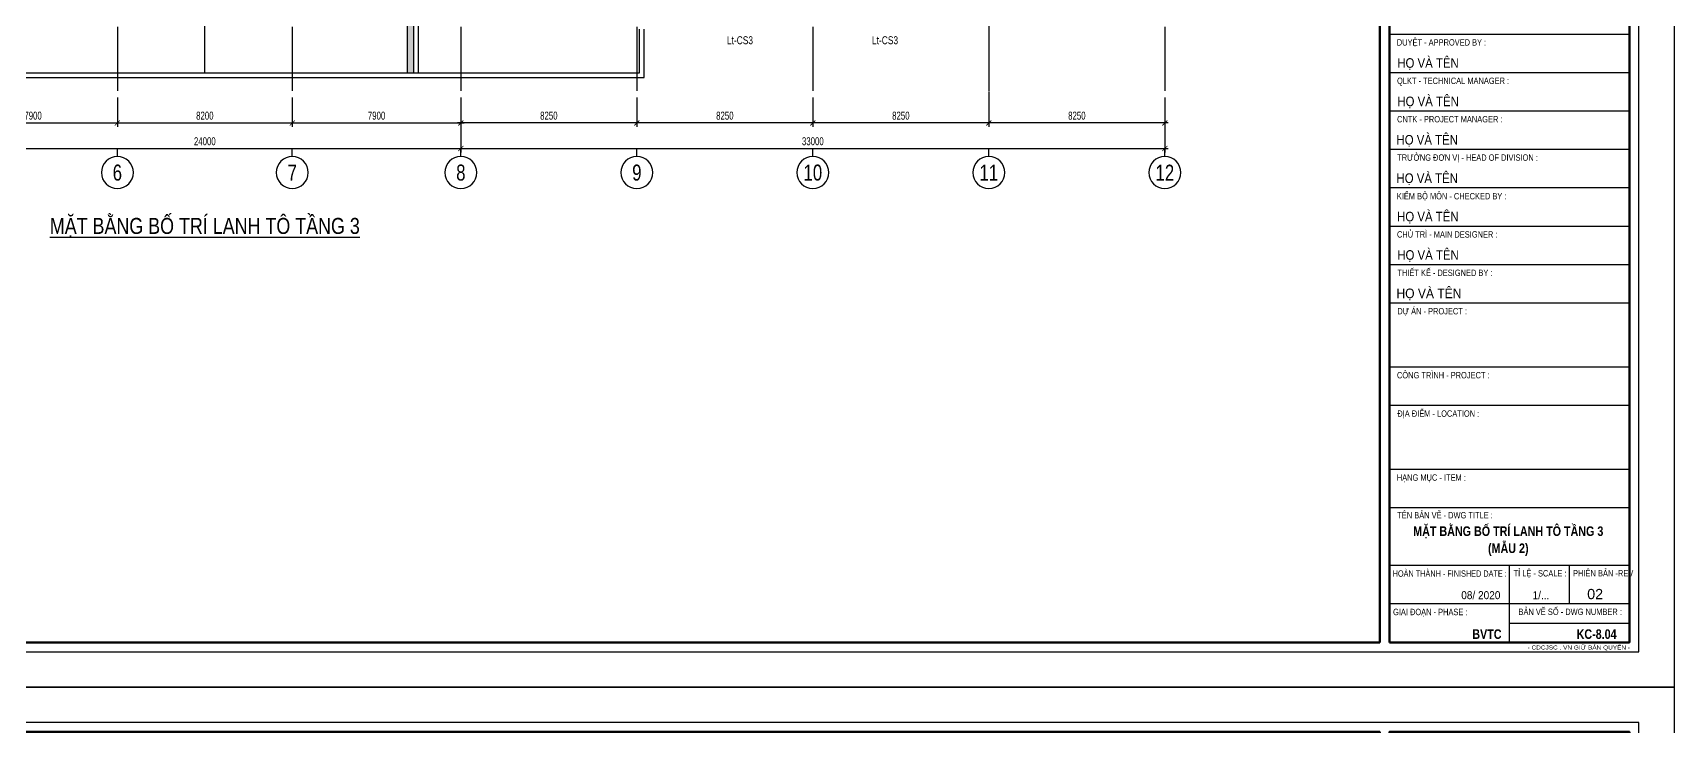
# Model space of a CAD drawing. Header units: millimetres. Extents: x 0 to 132458, y 0 to 365310.
# Drawn here: x 49215 to 126150, y 87271 to 119774 of the extents above; entities that cross this region are included whole.
import ezdxf
from ezdxf.enums import TextEntityAlignment as Align

# ---------------------------------------------------------------- set-up
doc = ezdxf.new("R2010")
doc.units = ezdxf.units.MM
doc.header["$LTSCALE"] = 400
doc.header["$PDSIZE"] = -2
doc.linetypes.add('CENTER2', pattern=[1.125, 0.75, -0.125, 0.125, -0.125])
doc.layers.get('0').update_dxf_attribs({"lineweight": 5})
doc.layers.get('Defpoints').update_dxf_attribs({"color": 2})
doc.layers.add('02.CDC.DIM', color=1, linetype='Continuous', lineweight=20)
for name, color, linetype in [('CDC -TEXT KHUNG', 7, 'Continuous'), ('CDC-KHUNGTEN', 9, 'Continuous'), ('CDC.01.AXIS', 160, 'CENTER2'), ('CDC.02.DIM', 1, 'Continuous'), ('CDC.03.BORDER', 3, 'Continuous'), ('CDC.06.TEXT', 2, 'Continuous'), ('CDC.10.HATCH', 9, 'Continuous')]:
    doc.layers.add(name, color=color, linetype=linetype)
doc.styles.add('ARIAL', font='arial.ttf', dxfattribs={"width": 0.6})
doc.styles.add('Arial_B_3', font='arialbd.ttf', dxfattribs={"width": 0.75, "height": 3})
doc.styles.add('BIGTEXT', font='arial.ttf', dxfattribs={"width": 0.8})
doc.styles.add('KCS_SMTEXT', font='arial.ttf', dxfattribs={"width": 0.7})
doc.styles.add('KT CDC', font='arial.ttf', dxfattribs={"width": 0.85, "height": 200})
doc.dimstyles.new('KCS_DIM150', dxfattribs={"dimscale": 150, "dimtxt": 2.5, "dimasz": 1.6, "dimexe": 1.2, "dimexo": 0, "dimgap": 1, "dimtad": 1, "dimdec": 0, "dimzin": 0, "dimdsep": 46, "dimtxsty": 'KCS_SMTEXT', "dimblk": 'ARCHTICK', "dimcen": 0, "dimdle": 1, "dimclrd": 256, "dimclre": 256, "dimclrt": 2, "dimadec": 0, "dimazin": 0, "dimtfac": 1, "dimtdec": 0, "dimtix": 1, "dimtmove": 2, "dimatfit": 3, "dimfxl": 1, "dimtolj": 1, "dimtzin": 0, "dimarcsym": 0})

# ---------------------------------------------------------------- blocks, each defined once
blk = doc.blocks.new('_ArchTick')
at = {"color": 0, "linetype": 'ByBlock', "const_width": 0.15}
blk.add_lwpolyline([(-0.5, -0.5), (0.5, 0.5)], dxfattribs=at)
blk = doc.blocks.new('*D175')
at = {"layer": 'CDC.02.DIM', "lineweight": -2, "ltscale": 10, "transparency": 16777216}
for p, q in [((69277, 116747), (69277, 114167)), ((102277, 116747), (102277, 114167)), ((69127, 114347), (102427, 114347))]:
    blk.add_line(p, q, dxfattribs=at)
at = {"layer": 'Defpoints', "color": 0, "ltscale": 10, "transparency": 16777216}
for p in [(69277, 116747), (102277, 116747), (102277, 114347)]:
    blk.add_point(p, dxfattribs=at)
at = {"layer": 'CDC.02.DIM', "lineweight": -2, "ltscale": 10, "transparency": 16777216, "xscale": 240, "yscale": 240, "zscale": 240, "rotation": 180}
blk.add_blockref('_ArchTick', (69277, 114347), dxfattribs=at)
at = {"layer": 'CDC.02.DIM', "lineweight": -2, "ltscale": 10, "transparency": 16777216, "xscale": 240, "yscale": 240, "zscale": 240}
blk.add_blockref('_ArchTick', (102277, 114347), dxfattribs=at)
at = {"layer": 'CDC.02.DIM', "color": 2, "ltscale": 10, "transparency": 16777216, "insert": (85777, 114689), "char_height": 375, "attachment_point": 5, "style": 'KCS_SMTEXT'}
blk.add_mtext('\\A1;33000', dxfattribs=at)
blk = doc.blocks.new('*D176')
at = {"layer": 'CDC.02.DIM', "lineweight": -2, "ltscale": 10, "transparency": 16777216}
for p, q in [((45277, 116747), (45277, 114167)), ((69277, 116747), (69277, 114167)), ((45127, 114347), (69427, 114347))]:
    blk.add_line(p, q, dxfattribs=at)
at = {"layer": 'Defpoints', "color": 0, "ltscale": 10, "transparency": 16777216}
for p in [(45277, 116747), (69277, 116747), (69277, 114347)]:
    blk.add_point(p, dxfattribs=at)
at = {"layer": 'CDC.02.DIM', "lineweight": -2, "ltscale": 10, "transparency": 16777216, "xscale": 240, "yscale": 240, "zscale": 240, "rotation": 180}
blk.add_blockref('_ArchTick', (45277, 114347), dxfattribs=at)
at = {"layer": 'CDC.02.DIM', "lineweight": -2, "ltscale": 10, "transparency": 16777216, "xscale": 240, "yscale": 240, "zscale": 240}
blk.add_blockref('_ArchTick', (69277, 114347), dxfattribs=at)
at = {"layer": 'CDC.02.DIM', "color": 2, "ltscale": 10, "transparency": 16777216, "insert": (57277, 114689), "char_height": 375, "attachment_point": 5, "style": 'KCS_SMTEXT'}
blk.add_mtext('\\A1;24000', dxfattribs=at)
blk = doc.blocks.new('*D181')
at = {"layer": 'CDC.02.DIM', "lineweight": -2, "ltscale": 10, "transparency": 16777216}
for p, q in [((94027, 116747), (94027, 115367)), ((102277, 116747), (102277, 115367)), ((102427, 115547), (93877, 115547))]:
    blk.add_line(p, q, dxfattribs=at)
at = {"layer": 'Defpoints', "color": 0, "ltscale": 10, "transparency": 16777216}
for p in [(94027, 116747), (102277, 116747), (94027, 115547)]:
    blk.add_point(p, dxfattribs=at)
at = {"layer": 'CDC.02.DIM', "lineweight": -2, "ltscale": 10, "transparency": 16777216, "xscale": 240, "yscale": 240, "zscale": 240, "rotation": 180}
blk.add_blockref('_ArchTick', (94027, 115547), dxfattribs=at)
at = {"layer": 'CDC.02.DIM', "lineweight": -2, "ltscale": 10, "transparency": 16777216, "xscale": 240, "yscale": 240, "zscale": 240}
blk.add_blockref('_ArchTick', (102277, 115547), dxfattribs=at)
at = {"layer": 'CDC.02.DIM', "color": 2, "ltscale": 10, "transparency": 16777216, "insert": (98152, 115889), "char_height": 375, "attachment_point": 5, "style": 'KCS_SMTEXT'}
blk.add_mtext('\\A1;8250', dxfattribs=at)
blk = doc.blocks.new('*D182')
at = {"layer": 'CDC.02.DIM', "lineweight": -2, "ltscale": 10, "transparency": 16777216}
for p, q in [((85777, 116747), (85777, 115367)), ((94027, 116747), (94027, 115367)), ((94177, 115547), (85627, 115547))]:
    blk.add_line(p, q, dxfattribs=at)
at = {"layer": 'Defpoints', "color": 0, "ltscale": 10, "transparency": 16777216}
for p in [(85777, 116747), (94027, 116747), (85777, 115547)]:
    blk.add_point(p, dxfattribs=at)
at = {"layer": 'CDC.02.DIM', "lineweight": -2, "ltscale": 10, "transparency": 16777216, "xscale": 240, "yscale": 240, "zscale": 240, "rotation": 180}
blk.add_blockref('_ArchTick', (85777, 115547), dxfattribs=at)
at = {"layer": 'CDC.02.DIM', "lineweight": -2, "ltscale": 10, "transparency": 16777216, "xscale": 240, "yscale": 240, "zscale": 240}
blk.add_blockref('_ArchTick', (94027, 115547), dxfattribs=at)
at = {"layer": 'CDC.02.DIM', "color": 2, "ltscale": 10, "transparency": 16777216, "insert": (89902, 115889), "char_height": 375, "attachment_point": 5, "style": 'KCS_SMTEXT'}
blk.add_mtext('\\A1;8250', dxfattribs=at)
blk = doc.blocks.new('*D183')
at = {"layer": 'CDC.02.DIM', "lineweight": -2, "ltscale": 10, "transparency": 16777216}
for p, q in [((77527, 116747), (77527, 115367)), ((85777, 116747), (85777, 115367)), ((85927, 115547), (77377, 115547))]:
    blk.add_line(p, q, dxfattribs=at)
at = {"layer": 'Defpoints', "color": 0, "ltscale": 10, "transparency": 16777216}
for p in [(77527, 116747), (85777, 116747), (77527, 115547)]:
    blk.add_point(p, dxfattribs=at)
at = {"layer": 'CDC.02.DIM', "lineweight": -2, "ltscale": 10, "transparency": 16777216, "xscale": 240, "yscale": 240, "zscale": 240, "rotation": 180}
blk.add_blockref('_ArchTick', (77527, 115547), dxfattribs=at)
at = {"layer": 'CDC.02.DIM', "lineweight": -2, "ltscale": 10, "transparency": 16777216, "xscale": 240, "yscale": 240, "zscale": 240}
blk.add_blockref('_ArchTick', (85777, 115547), dxfattribs=at)
at = {"layer": 'CDC.02.DIM', "color": 2, "ltscale": 10, "transparency": 16777216, "insert": (81652, 115889), "char_height": 375, "attachment_point": 5, "style": 'KCS_SMTEXT'}
blk.add_mtext('\\A1;8250', dxfattribs=at)
blk = doc.blocks.new('*D184')
at = {"layer": 'CDC.02.DIM', "lineweight": -2, "ltscale": 10, "transparency": 16777216}
for p, q in [((69277, 116747), (69277, 115367)), ((77527, 116747), (77527, 115367)), ((77677, 115547), (69127, 115547))]:
    blk.add_line(p, q, dxfattribs=at)
at = {"layer": 'Defpoints', "color": 0, "ltscale": 10, "transparency": 16777216}
for p in [(69277, 116747), (77527, 116747), (69277, 115547)]:
    blk.add_point(p, dxfattribs=at)
at = {"layer": 'CDC.02.DIM', "lineweight": -2, "ltscale": 10, "transparency": 16777216, "xscale": 240, "yscale": 240, "zscale": 240, "rotation": 180}
blk.add_blockref('_ArchTick', (69277, 115547), dxfattribs=at)
at = {"layer": 'CDC.02.DIM', "lineweight": -2, "ltscale": 10, "transparency": 16777216, "xscale": 240, "yscale": 240, "zscale": 240}
blk.add_blockref('_ArchTick', (77527, 115547), dxfattribs=at)
at = {"layer": 'CDC.02.DIM', "color": 2, "ltscale": 10, "transparency": 16777216, "insert": (73402, 115889), "char_height": 375, "attachment_point": 5, "style": 'KCS_SMTEXT'}
blk.add_mtext('\\A1;8250', dxfattribs=at)
blk = doc.blocks.new('*D185')
at = {"layer": 'CDC.02.DIM', "lineweight": -2, "ltscale": 10, "transparency": 16777216}
for p, q in [((45277, 116747), (45277, 115367)), ((53177, 116747), (53177, 115367)), ((45127, 115547), (53327, 115547))]:
    blk.add_line(p, q, dxfattribs=at)
at = {"layer": 'Defpoints', "color": 0, "ltscale": 10, "transparency": 16777216}
for p in [(45277, 116747), (53177, 116747), (53177, 115547)]:
    blk.add_point(p, dxfattribs=at)
at = {"layer": 'CDC.02.DIM', "lineweight": -2, "ltscale": 10, "transparency": 16777216, "xscale": 240, "yscale": 240, "zscale": 240, "rotation": 180}
blk.add_blockref('_ArchTick', (45277, 115547), dxfattribs=at)
at = {"layer": 'CDC.02.DIM', "lineweight": -2, "ltscale": 10, "transparency": 16777216, "xscale": 240, "yscale": 240, "zscale": 240}
blk.add_blockref('_ArchTick', (53177, 115547), dxfattribs=at)
at = {"layer": 'CDC.02.DIM', "color": 2, "ltscale": 10, "transparency": 16777216, "insert": (49227, 115889), "char_height": 375, "attachment_point": 5, "style": 'KCS_SMTEXT'}
blk.add_mtext('\\A1;7900', dxfattribs=at)
blk = doc.blocks.new('*D186')
at = {"layer": 'CDC.02.DIM', "lineweight": -2, "ltscale": 10, "transparency": 16777216}
for p, q in [((53177, 116747), (53177, 115367)), ((61377, 116747), (61377, 115367)), ((53027, 115547), (61527, 115547))]:
    blk.add_line(p, q, dxfattribs=at)
at = {"layer": 'Defpoints', "color": 0, "ltscale": 10, "transparency": 16777216}
for p in [(53177, 116747), (61377, 116747), (61377, 115547)]:
    blk.add_point(p, dxfattribs=at)
at = {"layer": 'CDC.02.DIM', "lineweight": -2, "ltscale": 10, "transparency": 16777216, "xscale": 240, "yscale": 240, "zscale": 240, "rotation": 180}
blk.add_blockref('_ArchTick', (53177, 115547), dxfattribs=at)
at = {"layer": 'CDC.02.DIM', "lineweight": -2, "ltscale": 10, "transparency": 16777216, "xscale": 240, "yscale": 240, "zscale": 240}
blk.add_blockref('_ArchTick', (61377, 115547), dxfattribs=at)
at = {"layer": 'CDC.02.DIM', "color": 2, "ltscale": 10, "transparency": 16777216, "insert": (57277, 115889), "char_height": 375, "attachment_point": 5, "style": 'KCS_SMTEXT'}
blk.add_mtext('\\A1;8200', dxfattribs=at)
blk = doc.blocks.new('*D187')
at = {"layer": 'CDC.02.DIM', "lineweight": -2, "ltscale": 10, "transparency": 16777216}
for p, q in [((61377, 116747), (61377, 115367)), ((69277, 116747), (69277, 115367)), ((61227, 115547), (69427, 115547))]:
    blk.add_line(p, q, dxfattribs=at)
at = {"layer": 'Defpoints', "color": 0, "ltscale": 10, "transparency": 16777216}
for p in [(61377, 116747), (69277, 116747), (69277, 115547)]:
    blk.add_point(p, dxfattribs=at)
at = {"layer": 'CDC.02.DIM', "lineweight": -2, "ltscale": 10, "transparency": 16777216, "xscale": 240, "yscale": 240, "zscale": 240, "rotation": 180}
blk.add_blockref('_ArchTick', (61377, 115547), dxfattribs=at)
at = {"layer": 'CDC.02.DIM', "lineweight": -2, "ltscale": 10, "transparency": 16777216, "xscale": 240, "yscale": 240, "zscale": 240}
blk.add_blockref('_ArchTick', (69277, 115547), dxfattribs=at)
at = {"layer": 'CDC.02.DIM', "color": 2, "ltscale": 10, "transparency": 16777216, "insert": (65327, 115889), "char_height": 375, "attachment_point": 5, "style": 'KCS_SMTEXT'}
blk.add_mtext('\\A1;7900', dxfattribs=at)
blk = doc.blocks.new('_Axis name')
at = {"layer": 'CDC.02.DIM'}
blk.add_line((0, 2.5), (0, 0), dxfattribs=at)
blk.add_circle((0, 7.5), 5, dxfattribs=at)
at = {"layer": 'CDC.02.DIM', "style": 'BIGTEXT', "width": 0.75}
blk.add_attdef('.', text='', height=5, dxfattribs=at).set_placement((0, 7.5), align=Align.MIDDLE)
blk = doc.blocks.new('Khung tên chuẩn')
at = {"layer": 'CDC-KHUNGTEN', "color": 6, "lineweight": 25}
for p, q in [((82700, 20400), (75200, 20400)), ((82700, 19200), (75200, 19200)), ((82700, 18000), (75200, 18000)), ((82700, 16800), (75200, 16800)), ((82700, 15600), (75200, 15600)), ((82700, 14400), (75200, 14400)), ((82700, 13200), (75200, 13200)), ((82700, 12000), (75200, 12000)), ((82700, 10000), (75200, 10000)), ((82700, 8800), (75200, 8800)), ((82700, 6800), (75200, 6800)), ((82700, 5600), (75200, 5600)), ((82700, 3800), (75200, 3800)), ((78950, 1400), (78950, 3800)), ((80825, 2600), (80825, 3800)), ((82700, 2600), (75200, 2600)), ((78950, 2000), (82700, 2000))]:
    blk.add_line(p, q, dxfattribs=at)
at = {"layer": 'CDC-KHUNGTEN', "color": 8}
blk.add_lwpolyline([(75096, 1100), (83000, 1100), (83000, 58300), (3000, 58300), (3000, 1100), (75096, 1100)], dxfattribs=at)
at = {"layer": 'CDC-KHUNGTEN', "color": 255, "lineweight": 60}
blk.add_lwpolyline([(74900, 1400), (74900, 58000), (3300, 58000), (3300, 1400), (74900, 1400)], close=True, dxfattribs=at)
blk.add_lwpolyline([(75200, 1400), (82700, 1400), (82700, 58000), (75200, 58000), (75200, 1400)], dxfattribs=at)
at = {"layer": 'Defpoints', "color": 1, "ltscale": 0.2}
blk.add_lwpolyline([(0, 0), (0, 59400), (84100, 59400), (84100, 0), (0, 0)], close=True, dxfattribs=at)
at = {"layer": 'CDC -TEXT KHUNG', "color": 7, "style": 'Arial_B_3', "width": 0.8}
blk.add_text('BVTC', height=300, dxfattribs=at).set_placement((78705, 1508), align=Align.RIGHT)
at = {"layer": 'CDC -TEXT KHUNG', "color": 6, "style": 'KT CDC', "width": 1.15}
blk.add_text('- CDCJSC . VN GIỮ BẢN QUYỂN -', height=125.69, dxfattribs=at).set_placement((79519, 1177))
at = {"layer": 'CDC-KHUNGTEN', "color": 6, "style": 'ARIAL'}
for s, width, p in [('DUYỆT - APPROVED BY :', 0.8, (75433, 20050)), ('QLKT - TECHNICAL MANAGER :', 0.8, (75440, 18850)), ('CNTK - PROJECT MANAGER :', 0.8, (75440, 17650)), ('TRƯỞNG ĐƠN VỊ - HEAD OF DIVISION :', 0.8, (75445, 16450)), ('KIỂM BỘ MÔN - CHECKED BY :', 0.8, (75434, 15244)), ('CHỦ TRÌ - MAIN DESIGNER :', 0.8, (75438, 14050)), ('THIẾT KẾ - DESIGNED BY :', 0.8, (75450, 12850)), ('DỰ ÁN - PROJECT :  ', 0.8, (75449, 11650)), ('CÔNG TRÌNH - PROJECT :  ', 0.8, (75438, 9650)), ('ĐỊA ĐIỂM - LOCATION :', 0.8, (75449, 8450)), ('HẠNG MỤC - ITEM : ', 0.8, (75433, 6450)), ('TÊN BẢN VẼ - DWG TITLE :', 0.8, (75448, 5273)), ('TỈ LỆ - SCALE :', 0.8, (79082, 3459)), ('PHIÊN BẢN -REV', 0.7, (80938, 3459)), ('GIAI ĐOẠN - PHASE :', 0.8, (75315, 2250)), ('BẢN VẼ SỐ - DWG NUMBER :', 0.8, (79236, 2256))]:
    blk.add_text(s, height=200, dxfattribs=dict(at, width=width)).set_placement(p)
at = {"layer": 'CDC-KHUNGTEN', "color": 7}
for style, width, p in [('KT CDC', 0.85, (75448, 19356)), ('KT CDC', 0.85, (75450, 18156)), ('KT CDC', 0.85, (75423, 16956)), ('KT CDC', 0.85, (75423, 15756)), ('KT CDC', 0.85, (75442, 14556)), ('KT CDC', 0.85, (75448, 13356)), ('ARIAL', 0.9, (75421, 12156))]:
    blk.add_text('HỌ VÀ TÊN', height=300, dxfattribs=dict(at, style=style, width=width)).set_placement(p)
at = {"layer": 'CDC-KHUNGTEN', "color": 6, "style": 'ARIAL', "width": 0.814645}
blk.add_text('HOÀN THÀNH - FINISHED DATE :', height=200, dxfattribs=at).set_placement((75304, 3450), (78870, 3450), align=Align.FIT)
at = {"layer": 'CDC-KHUNGTEN', "color": 7, "style": 'ARIAL', "width": 0.9}
for s, p in [('08/ 2020', (78670, 2750)), ('1/...', (80200, 2750))]:
    blk.add_text(s, height=250, dxfattribs=at).set_placement(p, align=Align.RIGHT)
at = {"layer": 'CDC-KHUNGTEN', "color": 7, "style": 'KT CDC'}
blk.add_text('02', height=320, dxfattribs=at).set_placement((81879, 2750), align=Align.RIGHT)

msp = doc.modelspace()

# ---------------------------------------------------------------- hatches: boundary and pattern name
at = {"layer": 'CDC.10.HATCH', "ltscale": 10}
h = msp.add_hatch(dxfattribs=at)
h.set_pattern_fill('ANSI33', color=256, scale=40, angle=135, style=0)
h.set_pattern_definition([(180, (-178934.05, 57282.33), (-4e-14, -254), []), (180, (-179061.05, 57409.33), (-4e-14, -254), [127, -63.5])])
h.paths.add_polyline_path([(67006.9, 146147.3), (67006.9, 148147.3), (67067.1, 148147.3), (67067.1, 149777.2), (66766.9, 149777.2), (66766.9, 117897.2), (67067.1, 117897.2), (67067, 131147.2), (67006.9, 131147.2), (67006.9, 133147.2), (67067.1, 146147.3)])

# ---------------------------------------------------------------- linework, layer by layer
at = {"layer": 'CDC.01.AXIS', "ltscale": 10}
for p, q in [((53176.9, 160547.2), (53176.9, 116747.2)), ((61376.9, 160547.2), (61376.9, 116747.2)), ((69277.1, 160547.2), (69277.1, 116747.2)), ((77527.1, 160547.2), (77527.1, 116747.2)), ((85777.1, 160547.2), (85777.1, 116747.2)), ((94027.1, 160547.2), (94027.1, 116747.2)), ((102277.1, 160547.2), (102277.1, 116747.2)), ((94027.1, 147521), (94027.1, 116747.2))]:
    msp.add_line(p, q, dxfattribs=at)
at = {"layer": 'CDC.03.BORDER', "ltscale": 10}
for p, q in [((67067.1, 117897.2), (67067, 131147.2)), ((67287.1, 117897.2), (67287, 130927.2))]:
    msp.add_line(p, q, dxfattribs=at)
at = {"layer": 'CDC.03.BORDER'}
for points in [[(36677, 120047.2), (36676.8, 117677.2), (77877.4, 117677.2), (77877.5, 119946.9)], [(36847, 119947), (36846.8, 117897.2), (77657.5, 117897.2), (77657.5, 119947)]]:
    msp.add_lwpolyline(points, dxfattribs=at)
at = {"layer": 'CDC.10.HATCH', "ltscale": 10}
for p, q in [((66767.1, 149777.2), (66767.1, 117897.2)), ((57277, 117897.2), (57277, 120637.5))]:
    msp.add_line(p, q, dxfattribs=at)

# ---------------------------------------------------------------- block references
at = {"xscale": 1.5, "yscale": 1.5, "zscale": 1.5}
for p in [(0, 89100), (0, 0)]:
    msp.add_blockref('Khung tên chuẩn', p, dxfattribs=at)
at = {"layer": '02.CDC.DIM'}
ref = msp.add_blockref('_Axis name', (53176.9, 114347.2), dxfattribs=dict(at, xscale=-150, yscale=150, zscale=150, rotation=180))
ref.add_attrib('.', '6', dxfattribs={"layer": 'CDC.02.DIM', "height": 750, "style": 'BIGTEXT', "width": 0.75}).set_placement((53176.9, 113222.2), align=Align.MIDDLE)
ref = msp.add_blockref('_Axis name', (61376.9, 114347.2), dxfattribs=dict(at, xscale=-150, yscale=150, zscale=150, rotation=180))
ref.add_attrib('.', '7', dxfattribs={"layer": 'CDC.02.DIM', "height": 750, "style": 'BIGTEXT', "width": 0.75}).set_placement((61376.9, 113222.2), align=Align.MIDDLE)
ref = msp.add_blockref('_Axis name', (69277.1, 114347.2), dxfattribs=dict(at, xscale=-150, yscale=150, zscale=150, rotation=180))
ref.add_attrib('.', '8', dxfattribs={"layer": 'CDC.02.DIM', "height": 750, "style": 'BIGTEXT', "width": 0.75}).set_placement((69277.1, 113222.2), align=Align.MIDDLE)
ref = msp.add_blockref('_Axis name', (77527.1, 114347.2), dxfattribs=dict(at, xscale=-150, yscale=150, zscale=150, rotation=180))
ref.add_attrib('.', '9', dxfattribs={"layer": 'CDC.02.DIM', "height": 750, "style": 'BIGTEXT', "width": 0.75}).set_placement((77527.1, 113222.2), align=Align.MIDDLE)
ref = msp.add_blockref('_Axis name', (85777.1, 114347.2), dxfattribs=dict(at, xscale=-150, yscale=150, zscale=150, rotation=180))
ref.add_attrib('.', '10', dxfattribs={"layer": 'CDC.02.DIM', "height": 750, "style": 'BIGTEXT', "width": 0.75}).set_placement((85777.1, 113222.2), align=Align.MIDDLE)
ref = msp.add_blockref('_Axis name', (94027.1, 114347.2), dxfattribs=dict(at, xscale=-150, yscale=150, zscale=150, rotation=180))
ref.add_attrib('.', '11', dxfattribs={"layer": 'CDC.02.DIM', "height": 750, "style": 'BIGTEXT', "width": 0.75}).set_placement((94027.1, 113222.2), align=Align.MIDDLE)
ref = msp.add_blockref('_Axis name', (102277.1, 114347.2), dxfattribs=dict(at, xscale=-150, yscale=150, zscale=150, rotation=180))
ref.add_attrib('.', '12', dxfattribs={"layer": 'CDC.02.DIM', "height": 750, "style": 'BIGTEXT', "width": 0.75}).set_placement((102277.1, 113222.2), align=Align.MIDDLE)

# ---------------------------------------------------------------- texts
at = {"layer": 'CDC -TEXT KHUNG', "color": 6, "style": 'KT CDC', "width": 0.8}
msp.add_text('%%UMẶT BẰNG BỐ TRÍ LANH TÔ TẦNG 3', height=750, dxfattribs=at).set_placement((57277, 110347.2), align=Align.CENTER)
at = {"layer": 'CDC -TEXT KHUNG', "style": 'Arial_B_3', "width": 0.8}
for s, p in [('MẶT BẰNG BỐ TRÍ LANH TÔ TẦNG 3', (118374.2, 96187.7)), ('(MẪU 2)', (118374.2, 95387.7))]:
    msp.add_text(s, height=450, dxfattribs=at).set_placement(p, align=Align.CENTER)
msp.add_text('KC-8.04', height=450, dxfattribs=at).set_placement((123450, 91361.8), align=Align.RIGHT)
at = {"layer": 'CDC.06.TEXT', "ltscale": 10, "style": 'KCS_SMTEXT', "width": 0.75}
for rotation, p in [(360, (82361, 119238.5)), (0, (89160.9, 119238.4))]:
    msp.add_text('Lt-CS3', height=375, rotation=rotation, dxfattribs=at).set_placement(p, align=Align.CENTER)

# ---------------------------------------------------------------- dimensions: what is measured, and where the dimension line sits
at = {"layer": 'CDC.02.DIM', "ltscale": 10}
for base, p1, p2, picture, middle in [((69277.1, 114347.2), (45276.8, 116747.2), (69277.1, 116747.2), '*D176', (57277, 114688.7)), ((53176.9, 115547.2), (45276.8, 116747.2), (53176.9, 116747.2), '*D185', (49226.9, 115888.7)), ((61376.9, 115547.2), (53176.9, 116747.2), (61376.9, 116747.2), '*D186', (57277, 115888.7)), ((69277.1, 115547.2), (61376.9, 116747.2), (69277.1, 116747.2), '*D187', (65327, 115888.7)), ((102277.1, 114347.2), (69277.1, 116747.2), (102277.1, 116747.2), '*D175', (85777.1, 114688.8))]:
    dim = msp.add_linear_dim(base=base, p1=p1, p2=p2, dimstyle='KCS_DIM150', dxfattribs=at)
    dim.commit()
    dim.dimension.update_dxf_attribs({"geometry": picture, "text_midpoint": middle})
for base, p1, p2, picture, middle in [((69277.1, 115547.2), (77527.1, 116747.2), (69277.1, 116747.2), '*D184', (73402.1, 115888.7)), ((77527.1, 115547.2), (85777.1, 116747.2), (77527.1, 116747.2), '*D183', (81652.1, 115888.7)), ((85777.1, 115547.2), (94027.1, 116747.2), (85777.1, 116747.2), '*D182', (89902.1, 115888.7)), ((94027.1, 115547.2), (102277.1, 116747.2), (94027.1, 116747.2), '*D181', (98152.1, 115888.7))]:
    dim = msp.add_linear_dim(base=base, p1=p1, p2=p2, angle=180, dimstyle='KCS_DIM150', dxfattribs=at)
    dim.commit()
    dim.dimension.update_dxf_attribs({"geometry": picture, "text_midpoint": middle})

doc.saveas('drawing.dxf')
